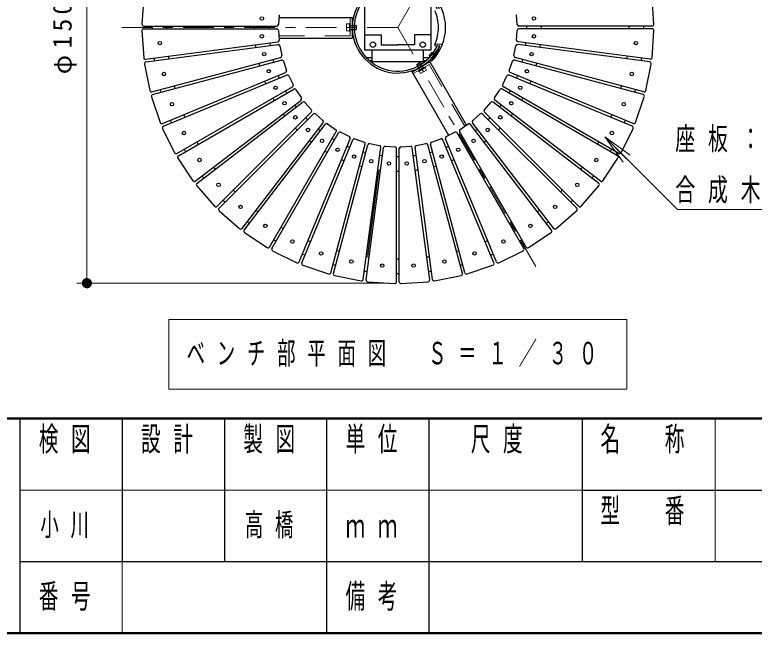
# Model space of a CAD drawing. Units: millimetres on the paper, scale 1:30. Extents: x 1315 to 1680, y -330 to -40.
# Drawn here: x 1442 to 1514.3, y -297 to -236.5 of the extents above; entities that cross this region are included whole.
import ezdxf

# ---------------------------------------------------------------- set-up
doc = ezdxf.new("R2010")
doc.units = ezdxf.units.MM
doc.linetypes.add('USER1', pattern=[4.5, 2.5, -2])
doc.linetypes.add('USER2', pattern=[6, 3, -1, 1, -1])
doc.layers.add('1_30', color=7, linetype='Continuous', lineweight=25)
doc.layers.add('NAKAMURA図枠', color=7, linetype='Continuous', lineweight=13)
doc.layers.add('図デ_タ99', color=7, linetype='Continuous')
doc.styles.add('ＭＳ ゴシック', font='')
doc.styles.get('ＭＳ ゴシック').set_extended_font_data('MS Gothic')

# ---------------------------------------------------------------- blocks, each defined once
blk = doc.blocks.new('filled_dot')
at = {"color": 0, "linetype": 'Continuous', "lineweight": -2, "const_width": 1.25}
blk.add_lwpolyline([(-0.625, 0, 1), (0.625, 0, 1)], format="xyb", close=True, dxfattribs=at)

msp = doc.modelspace()

# ---------------------------------------------------------------- linework, layer by layer
at = {"layer": '1_30', "lineweight": 13}
for p, q in [((1449.055, -262.777), (1449.055, -212.777)), ((1501.487, -250.962), (1499.719, -248.487)), ((1499.719, -248.487), (1502.194, -250.255)), ((1499.719, -248.487), (1501.841, -250.608)), ((1478.466, -262.777), (1448.055, -262.777)), ((1457.066, -266.342), (1457.066, -273.142)), ((1501.866, -266.342), (1457.066, -266.342)), ((1501.866, -273.142), (1501.866, -266.342)), ((1457.066, -273.142), (1501.866, -273.142))]:
    msp.add_line(p, q, dxfattribs=at)
at = {"layer": '1_30', "color": 190, "linetype": 'USER2', "lineweight": 13}
for p in [(1492.966, -214.394), (1452.466, -237.777), (1492.966, -261.159)]:
    msp.add_line(p, (1479.466, -237.777), dxfattribs=at)
at = {"layer": '1_30'}
for p, q in [((1454.607, -234.818), (1454.433, -237.466)), ((1504.499, -237.466), (1504.326, -234.818)), ((1467.856, -236.54), (1467.794, -237.488)), ((1467.838, -236.81), (1475.01, -236.81)), ((1475.01, -236.81), (1475.01, -238.81)), ((1491.139, -237.488), (1491.077, -236.54)), ((1454.6, -237.643), (1467.627, -237.643)), ((1454.6, -237.91), (1467.627, -237.91)), ((1474.73, -237.577), (1475.396, -237.577)), ((1475.396, -237.577), (1475.396, -237.977)), ((1504.333, -237.643), (1491.305, -237.643)), ((1504.333, -237.91), (1491.305, -237.91)), ((1454.433, -238.088), (1454.607, -240.736)), ((1467.794, -238.066), (1467.856, -239.014)), ((1474.73, -237.977), (1475.396, -237.977)), ((1491.077, -239.014), (1491.139, -238.066)), ((1504.326, -240.736), (1504.499, -238.088)), ((1454.795, -240.89), (1467.711, -239.19)), ((1467.842, -238.81), (1475.01, -238.81)), ((1504.138, -240.89), (1491.221, -239.19)), ((1454.83, -241.155), (1467.746, -239.454)), ((1467.931, -239.587), (1468.117, -240.519)), ((1490.816, -240.519), (1491.001, -239.587)), ((1504.103, -241.155), (1491.187, -239.454)), ((1455.412, -244.084), (1467.996, -240.712)), ((1476.373, -240.71), (1476.966, -240.71)), ((1481.966, -240.71), (1482.56, -240.71)), ((1503.52, -244.084), (1490.936, -240.712)), ((1454.688, -241.353), (1455.206, -243.956)), ((1455.481, -244.342), (1468.065, -240.97)), ((1468.266, -241.077), (1468.572, -241.977)), ((1476.688, -241.01), (1476.966, -241.01)), ((1480.858, -242.12), (1482.59, -241.12)), ((1481.328, -241.401), (1481.675, -241.201)), ((1481.661, -241.979), (1481.328, -241.401)), ((1482.008, -241.779), (1481.675, -241.201)), ((1481.966, -241.01), (1482.245, -241.01)), ((1486.173, -247.327), (1482.59, -241.12)), ((1490.361, -241.977), (1490.666, -241.077)), ((1503.451, -244.342), (1490.867, -240.97)), ((1503.727, -243.956), (1504.245, -241.353)), ((1456.442, -247.17), (1468.478, -242.184)), ((1484.443, -248.331), (1480.858, -242.12)), ((1502.491, -247.17), (1490.455, -242.184)), ((1456.544, -247.416), (1468.58, -242.431)), ((1468.793, -242.511), (1469.213, -243.363)), ((1489.72, -243.363), (1490.14, -242.511)), ((1502.389, -247.416), (1490.353, -242.431)), ((1457.865, -250.095), (1469.147, -243.581)), ((1501.068, -250.095), (1489.786, -243.581)), ((1457.998, -250.326), (1469.28, -243.812)), ((1469.502, -243.863), (1470.03, -244.653)), ((1488.903, -244.653), (1489.431, -243.863)), ((1500.935, -250.326), (1489.653, -243.812)), ((1455.367, -244.556), (1456.22, -247.069)), ((1459.657, -252.809), (1469.993, -244.878)), ((1459.819, -253.02), (1470.155, -245.09)), ((1470.382, -245.112), (1471.008, -245.826)), ((1487.925, -245.826), (1488.551, -245.112)), ((1499.113, -253.02), (1488.778, -245.09)), ((1499.276, -252.809), (1488.94, -244.878)), ((1502.713, -247.069), (1503.566, -244.556)), ((1461.789, -255.266), (1471.001, -246.054)), ((1461.977, -255.454), (1471.189, -246.242)), ((1471.417, -246.235), (1472.131, -246.861)), ((1486.802, -246.861), (1487.516, -246.235)), ((1496.956, -255.454), (1487.743, -246.242)), ((1497.144, -255.266), (1487.932, -246.054)), ((1464.223, -257.424), (1472.154, -247.088)), ((1464.434, -257.586), (1472.365, -247.25)), ((1472.59, -247.213), (1473.38, -247.741)), ((1485.553, -247.741), (1486.343, -247.213)), ((1494.498, -257.586), (1486.568, -247.25)), ((1494.71, -257.424), (1486.779, -247.088)), ((1456.458, -247.644), (1457.632, -250.024)), ((1466.918, -259.245), (1473.431, -247.963)), ((1473.88, -248.03), (1474.732, -248.45)), ((1484.2, -248.45), (1485.052, -248.03)), ((1492.015, -259.245), (1485.501, -247.963)), ((1501.301, -250.024), (1502.475, -247.644)), ((1467.148, -259.379), (1473.662, -248.096)), ((1469.827, -260.7), (1474.813, -248.664)), ((1470.073, -260.802), (1475.059, -248.766)), ((1475.267, -248.672), (1476.166, -248.977)), ((1482.767, -248.977), (1483.666, -248.672)), ((1488.859, -260.802), (1483.874, -248.766)), ((1489.106, -260.7), (1484.12, -248.664)), ((1491.784, -259.379), (1485.27, -248.096)), ((1472.902, -261.762), (1476.273, -249.178)), ((1473.159, -261.831), (1476.531, -249.247)), ((1476.088, -262.413), (1477.789, -249.497)), ((1476.725, -249.127), (1477.656, -249.312)), ((1478.229, -249.387), (1479.177, -249.449)), ((1479.755, -249.449), (1480.703, -249.387)), ((1482.844, -262.413), (1481.144, -249.497)), ((1481.277, -249.312), (1482.208, -249.127)), ((1485.774, -261.831), (1482.402, -249.247)), ((1486.031, -261.762), (1482.659, -249.178)), ((1476.353, -262.448), (1478.053, -249.532)), ((1479.333, -262.644), (1479.333, -249.616)), ((1479.6, -262.644), (1479.6, -249.616)), ((1482.58, -262.448), (1480.879, -249.532)), ((1457.943, -250.563), (1459.417, -252.769)), ((1499.516, -252.769), (1500.99, -250.563)), ((1476.53, -260.084), (1477.617, -251.822)), ((1459.796, -253.263), (1461.546, -255.258)), ((1497.387, -255.258), (1499.137, -253.263)), ((1461.985, -255.698), (1463.981, -257.448)), ((1494.952, -257.448), (1496.948, -255.698)), ((1464.474, -257.826), (1466.681, -259.301)), ((1492.252, -259.301), (1494.459, -257.826)), ((1467.219, -259.611), (1469.599, -260.785)), ((1489.333, -260.785), (1491.714, -259.611)), ((1470.174, -261.023), (1472.687, -261.876)), ((1486.246, -261.876), (1488.759, -261.023)), ((1473.288, -262.037), (1475.891, -262.555)), ((1483.042, -262.555), (1485.645, -262.037)), ((1476.507, -262.636), (1479.155, -262.81)), ((1479.777, -262.81), (1482.426, -262.636))]:
    msp.add_line(p, q, dxfattribs=at)
at = {"layer": '1_30', "color": 4}
for p, q in [((1476.2, -235.577), (1476.2, -239.977)), ((1482.733, -239.977), (1482.733, -235.577)), ((1476.2, -238.509), (1477.844, -238.509)), ((1477.844, -238.509), (1477.844, -239.463)), ((1481.089, -238.509), (1481.089, -239.463)), ((1482.733, -238.509), (1481.089, -238.509)), ((1476.2, -239.977), (1482.733, -239.977)), ((1477.844, -239.463), (1479.466, -239.463)), ((1481.089, -239.463), (1479.466, -239.463))]:
    msp.add_line(p, q, dxfattribs=at)
at = {"layer": '1_30', "linetype": 'USER1', "lineweight": 13}
for p, q in [((1474.81, -236.81), (1474.81, -238.61)), ((1474.45, -237.437), (1474.45, -238.117)), ((1474.45, -237.437), (1474.73, -237.437)), ((1474.45, -237.777), (1474.81, -237.777)), ((1474.73, -237.397), (1474.73, -238.157)), ((1474.73, -237.397), (1474.81, -237.397)), ((1467.829, -238.61), (1474.81, -238.61)), ((1474.45, -238.117), (1474.73, -238.117)), ((1474.73, -238.157), (1474.81, -238.157)), ((1480.958, -242.293), (1482.516, -241.393)), ((1486.007, -247.438), (1482.516, -241.393)), ((1481.506, -242.069), (1481.466, -242)), ((1481.506, -242.069), (1482.164, -241.689)), ((1481.68, -242.291), (1481.54, -242.049)), ((1481.68, -242.291), (1482.269, -241.951)), ((1481.975, -242.121), (1481.795, -241.81)), ((1482.164, -241.689), (1482.124, -241.62)), ((1482.269, -241.951), (1482.129, -241.709))]:
    msp.add_line(p, q, dxfattribs=at)
at = {"layer": '1_30', "color": 20}
for p, q in [((1476.966, -241.11), (1476.966, -239.977)), ((1481.966, -241.11), (1481.966, -239.977)), ((1476.966, -241.11), (1481.966, -241.11))]:
    msp.add_line(p, q, dxfattribs=at)
at = {"layer": '1_30', "color": 190}
for p, q in [((1483.827, -239.444), (1483.084, -239.405)), ((1483.084, -239.405), (1483.084, -239.571)), ((1483.582, -239.598), (1483.084, -239.571)), ((1483.178, -240.322), (1483.189, -240.422)), ((1482.646, -240.961), (1482.764, -241.079)), ((1482.754, -240.849), (1482.855, -240.838))]:
    msp.add_line(p, q, dxfattribs=at)
at = {"layer": '1_30', "color": 2}
for p, q in [((1482.529, -240.547), (1482.635, -240.629)), ((1482.789, -240.747), (1482.895, -240.828)), ((1482.822, -240.184), (1483.188, -240.464))]:
    msp.add_line(p, q, dxfattribs=at)
at = {"layer": '1_30', "color": 70}
msp.add_line((1482.849, -240.372), (1483.002, -240.49), dxfattribs=at)
at = {"layer": '1_30', "lineweight": 13}
msp.add_lwpolyline([(1499.719, -248.487), (1506.802, -255.57), (1531.042, -255.57)], dxfattribs=at)
at = {"layer": '1_30'}
for centre in [(1466.162, -236.905), (1492.771, -236.905), (1466.162, -238.649), (1492.771, -238.649), (1456.183, -239.303), (1502.75, -239.303), (1466.389, -240.378), (1492.543, -240.378), (1456.582, -242.329), (1466.841, -242.063), (1492.092, -242.063), (1502.351, -242.329), (1467.508, -243.674), (1491.425, -243.674), (1457.372, -245.277), (1468.38, -245.184), (1490.553, -245.184), (1501.561, -245.277), (1469.442, -246.568), (1489.491, -246.568), (1458.54, -248.097), (1470.675, -247.801), (1488.258, -247.801), (1500.393, -248.097), (1472.059, -248.863), (1486.874, -248.863), (1473.569, -249.735), (1485.364, -249.735), (1460.066, -250.74), (1475.181, -250.402), (1476.865, -250.854), (1478.594, -251.081), (1480.338, -251.081), (1482.068, -250.854), (1483.752, -250.402), (1498.867, -250.74), (1461.924, -253.161), (1497.009, -253.161), (1464.082, -255.32), (1494.851, -255.32), (1466.503, -257.178), (1492.43, -257.178), (1469.146, -258.704), (1489.786, -258.704), (1471.966, -259.872), (1486.967, -259.872), (1474.914, -260.662), (1477.94, -261.06), (1480.992, -261.06), (1484.018, -260.662)]:
    msp.add_circle(centre, 0.167, dxfattribs=at)
at = {"layer": '1_30', "color": 4}
for centre in [(1477.028, -239.463), (1481.905, -239.463)]:
    msp.add_circle(centre, 0.267, dxfattribs=at)
at = {"layer": '1_30', "color": 70}
for radius, start, end in [(4.457, 24.07983, 180), (4.263, 25.08481, 180), (4.457, 180, 335.92017), (4.263, 180, 334.91519)]:
    msp.add_arc((1479.466, -237.777), radius, start, end, dxfattribs=at)
at = {"layer": '1_30', "color": 190}
for radius, start, end in [(4.667, 0, 45.04455), (3.967, 0, 24.22807), (4.667, 314.95545, 0), (3.967, 335.77193, 0), (4.5, 325.56187, 336.13269), (4.567, 317.9016, 324.5984), (4.5, 314.9538, 316.93813)]:
    msp.add_arc((1479.466, -237.777), radius, start, end, dxfattribs=at)
at = {"layer": '1_30'}
for centre, radius, start, end in [((1454.6, -237.477), 0.167, 176.24999, 270), ((1454.6, -238.077), 0.167, 90, 183.75), ((1478.635, -237.831), 23.211, 179.53634, 180.19459), ((1478.635, -237.831), 21.788, 179.50605, 180.2073), ((1480.298, -237.722), 14.878, 179.69643, 180.72337), ((1480.298, -237.722), 13.455, 179.66432, 180.79989), ((1467.627, -237.477), 0.167, 270, 356.25), ((1467.627, -238.077), 0.167, 3.75, 90), ((1491.305, -237.477), 0.167, 183.75, 270), ((1491.305, -238.077), 0.167, 90, 176.25), ((1478.635, -237.831), 13.455, 359.66432, 0.79989), ((1478.635, -237.831), 14.878, 359.69643, 0.72337), ((1480.298, -237.722), 21.788, 359.50605, 0.2073), ((1480.298, -237.722), 23.211, 359.53634, 0.19459), ((1504.333, -237.477), 0.167, 270, 3.75), ((1504.333, -238.077), 0.167, 356.25, 90), ((1480.284, -237.614), 13.455, 187.16432, 188.29989), ((1467.69, -239.025), 0.167, 277.5, 3.75), ((1491.243, -239.025), 0.167, 176.25, 262.5), ((1478.635, -237.722), 13.455, 352.16432, 353.29989), ((1480.284, -237.614), 14.878, 187.19643, 188.22337), ((1467.768, -239.62), 0.167, 11.25, 97.5), ((1491.165, -239.62), 0.167, 82.5, 168.75), ((1478.635, -237.722), 14.878, 352.19643, 353.22337), ((1454.773, -240.725), 0.167, 183.75, 277.5), ((1478.649, -237.939), 23.211, 187.03634, 187.69459), ((1478.649, -237.939), 21.788, 187.00605, 187.7073), ((1467.953, -240.551), 0.167, 285, 11.25), ((1490.98, -240.551), 0.167, 168.75, 255), ((1480.298, -237.831), 21.788, 352.00605, 352.7073), ((1480.298, -237.831), 23.211, 352.03634, 352.69459), ((1504.16, -240.725), 0.167, 262.5, 356.25), ((1454.852, -241.32), 0.167, 97.5, 191.25), ((1480.255, -237.509), 14.878, 194.69643, 195.72337), ((1480.255, -237.509), 13.455, 194.66432, 195.79989), ((1468.108, -241.131), 0.167, 18.75, 105), ((1490.824, -241.131), 0.167, 75, 161.25), ((1478.649, -237.614), 13.455, 344.66432, 345.79989), ((1478.649, -237.614), 14.878, 344.69643, 345.72337), ((1504.081, -241.32), 0.167, 348.75, 82.5), ((1468.414, -242.03), 0.167, 292.5, 18.75), ((1490.519, -242.03), 0.167, 161.25, 247.5), ((1480.214, -237.408), 13.455, 202.16432, 203.29989), ((1468.643, -242.585), 0.167, 26.25, 112.5), ((1490.289, -242.585), 0.167, 67.5, 153.75), ((1478.677, -237.509), 13.455, 337.16432, 338.29989), ((1478.677, -238.045), 21.788, 194.50605, 195.2073), ((1480.214, -237.408), 14.878, 202.19643, 203.22337), ((1469.064, -243.436), 0.167, 300, 26.25), ((1489.869, -243.436), 0.167, 153.75, 240), ((1478.677, -237.509), 14.878, 337.19643, 338.22337), ((1480.284, -237.939), 21.788, 344.50605, 345.2073), ((1455.369, -243.923), 0.167, 191.25, 285), ((1455.525, -244.503), 0.167, 105, 198.75), ((1478.677, -238.045), 23.211, 194.53634, 195.19459), ((1480.159, -237.314), 13.455, 209.66432, 210.79989), ((1469.364, -243.956), 0.167, 33.75, 120), ((1489.569, -243.956), 0.167, 60, 146.25), ((1478.719, -237.408), 13.455, 329.66432, 330.79989), ((1480.284, -237.939), 23.211, 344.53634, 345.19459), ((1503.408, -244.503), 0.167, 341.25, 75), ((1503.563, -243.923), 0.167, 255, 348.75), ((1480.159, -237.314), 14.878, 209.69643, 210.72337), ((1469.891, -244.746), 0.167, 307.5, 33.75), ((1470.257, -245.222), 0.167, 41.25, 127.5), ((1488.676, -245.222), 0.167, 52.5, 138.75), ((1489.041, -244.746), 0.167, 146.25, 232.5), ((1478.719, -237.408), 14.878, 329.69643, 330.72337), ((1480.093, -237.227), 13.455, 217.16432, 218.29989), ((1470.883, -245.936), 0.167, 315, 41.25), ((1488.05, -245.936), 0.167, 138.75, 225), ((1478.773, -237.314), 13.455, 322.16432, 323.29989), ((1478.719, -238.145), 21.788, 202.00605, 202.7073), ((1480.093, -237.227), 14.878, 217.19643, 218.22337), ((1471.307, -246.36), 0.167, 48.75, 135), ((1487.626, -246.36), 0.167, 45, 131.25), ((1478.84, -237.227), 13.455, 314.66432, 315.79989), ((1478.773, -237.314), 14.878, 322.19643, 323.22337), ((1480.255, -238.045), 21.788, 337.00605, 337.7073), ((1456.378, -247.016), 0.167, 198.75, 292.5), ((1478.719, -238.145), 23.211, 202.03634, 202.69459), ((1480.016, -237.15), 13.455, 224.66432, 225.79989), ((1472.021, -246.987), 0.167, 322.5, 48.75), ((1472.497, -247.352), 0.167, 56.25, 142.5), ((1486.435, -247.352), 0.167, 37.5, 123.75), ((1486.911, -246.987), 0.167, 131.25, 217.5), ((1480.255, -238.045), 23.211, 337.03634, 337.69459), ((1502.555, -247.016), 0.167, 247.5, 341.25), ((1456.607, -247.57), 0.167, 112.5, 206.25001), ((1480.016, -237.15), 14.878, 224.69643, 225.72337), ((1479.929, -237.084), 13.455, 232.16432, 233.29989), ((1473.287, -247.88), 0.167, 330, 56.25), ((1473.807, -248.18), 0.167, 63.75, 150), ((1485.126, -248.18), 0.167, 30, 116.25), ((1485.646, -247.88), 0.167, 123.75, 210), ((1478.917, -237.15), 13.455, 307.16432, 308.29989), ((1478.84, -237.227), 14.878, 314.69643, 315.72337), ((1502.325, -247.57), 0.167, 333.75, 67.5), ((1479.835, -237.029), 13.455, 239.66432, 240.79989), ((1474.659, -248.6), 0.167, 337.5, 63.75), ((1475.213, -248.829), 0.167, 71.25, 157.5), ((1483.72, -248.829), 0.167, 22.5, 108.75), ((1484.274, -248.6), 0.167, 116.25, 202.5), ((1479.003, -237.084), 13.455, 299.66432, 300.79989), ((1478.773, -238.24), 21.788, 209.50605, 210.2073), ((1479.929, -237.084), 14.878, 232.19643, 233.22337), ((1479.734, -236.988), 13.455, 247.16432, 248.29989), ((1476.112, -249.135), 0.167, 345, 71.25), ((1476.692, -249.29), 0.167, 78.75, 165), ((1477.624, -249.475), 0.167, 352.5, 78.75), ((1478.219, -249.554), 0.167, 86.25, 172.5), ((1479.166, -249.616), 0.167, 360, 86.25), ((1479.766, -249.616), 0.167, 93.75, 180), ((1480.714, -249.554), 0.167, 7.5, 93.75), ((1481.309, -249.475), 0.167, 101.25, 187.5), ((1482.241, -249.29), 0.167, 15, 101.25), ((1482.82, -249.135), 0.167, 108.75, 195), ((1479.098, -237.029), 13.455, 292.16432, 293.29989), ((1478.917, -237.15), 14.878, 307.19643, 308.22337), ((1480.214, -238.145), 21.788, 329.50605, 330.2073), ((1457.781, -249.95), 0.167, 206.25, 300), ((1478.773, -238.24), 23.211, 209.53634, 210.19459), ((1479.835, -237.029), 14.878, 239.69643, 240.72337), ((1479.629, -236.959), 13.455, 254.66432, 255.79989), ((1479.199, -236.988), 13.455, 284.66432, 285.79989), ((1479.003, -237.084), 14.878, 299.69643, 300.72337), ((1480.214, -238.145), 23.211, 329.53634, 330.19459), ((1501.152, -249.95), 0.167, 240, 333.75), ((1458.081, -250.47), 0.167, 120, 213.75001), ((1479.734, -236.988), 14.878, 247.19643, 248.22337), ((1479.521, -236.945), 13.455, 262.16432, 263.29989), ((1479.412, -236.945), 13.455, 269.66432, 270.79989), ((1479.304, -236.959), 13.455, 277.16432, 278.29989), ((1479.098, -237.029), 14.878, 292.19643, 293.22337), ((1500.852, -250.47), 0.167, 326.25, 60), ((1478.84, -238.326), 21.788, 217.00605, 217.7073), ((1479.629, -236.959), 14.878, 254.69643, 255.72337), ((1479.199, -236.988), 14.878, 284.69643, 285.72337), ((1480.159, -238.24), 21.788, 322.00605, 322.7073), ((1478.84, -238.326), 23.211, 217.03634, 217.69459), ((1479.521, -236.945), 14.878, 262.19643, 263.22337), ((1479.412, -236.945), 14.878, 269.69643, 270.72337), ((1479.304, -236.959), 14.878, 277.19643, 278.22337), ((1480.159, -238.24), 23.211, 322.03634, 322.69459), ((1459.556, -252.677), 0.167, 213.75, 307.5), ((1459.921, -253.153), 0.167, 127.5, 221.25001), ((1499.012, -253.153), 0.167, 318.75, 52.5), ((1499.377, -252.677), 0.167, 232.5, 326.25), ((1478.917, -238.403), 21.788, 224.50605, 225.2073), ((1480.093, -238.326), 21.788, 314.50605, 315.2073), ((1461.671, -255.148), 0.167, 221.25, 315), ((1478.917, -238.403), 23.211, 224.53634, 225.19459), ((1480.093, -238.326), 23.211, 314.53634, 315.19459), ((1497.262, -255.148), 0.167, 225, 318.75001), ((1462.095, -255.572), 0.167, 135, 228.75001), ((1479.003, -238.47), 21.788, 232.00605, 232.7073), ((1480.016, -238.403), 21.788, 307.00605, 307.7073), ((1496.838, -255.572), 0.167, 311.25, 45), ((1464.09, -257.322), 0.167, 228.75, 322.5), ((1479.003, -238.47), 23.211, 232.03634, 232.69459), ((1479.098, -238.524), 21.788, 239.50605, 240.2073), ((1479.929, -238.47), 21.788, 299.50605, 300.2073), ((1480.016, -238.403), 23.211, 307.03634, 307.69459), ((1494.842, -257.322), 0.167, 217.5, 311.25001), ((1464.566, -257.688), 0.167, 142.5, 236.25), ((1494.366, -257.688), 0.167, 303.75, 37.5), ((1479.098, -238.524), 23.211, 239.53634, 240.19459), ((1479.199, -238.566), 21.788, 247.00605, 247.7073), ((1479.835, -238.524), 21.788, 292.00605, 292.7073), ((1479.929, -238.47), 23.211, 299.53634, 300.19459), ((1466.773, -259.162), 0.167, 236.25, 330), ((1467.293, -259.462), 0.167, 150, 243.75), ((1479.304, -238.594), 21.788, 254.50605, 255.2073), ((1479.734, -238.566), 21.788, 284.50605, 285.2073), ((1491.64, -259.462), 0.167, 296.25, 30), ((1492.16, -259.162), 0.167, 210, 303.75001), ((1479.199, -238.566), 23.211, 247.03634, 247.69459), ((1479.412, -238.608), 21.788, 262.00605, 262.7073), ((1479.629, -238.594), 21.788, 277.00605, 277.7073), ((1479.835, -238.524), 23.211, 292.03634, 292.69459), ((1469.673, -260.636), 0.167, 243.75, 337.5), ((1470.227, -260.865), 0.167, 157.5, 251.25), ((1479.304, -238.594), 23.211, 254.53634, 255.19459), ((1479.521, -238.608), 21.788, 269.50605, 270.2073), ((1479.734, -238.566), 23.211, 284.53634, 285.19459), ((1488.705, -260.865), 0.167, 288.75, 22.5), ((1489.26, -260.636), 0.167, 202.5, 296.25001), ((1472.741, -261.719), 0.167, 251.25, 345), ((1479.412, -238.608), 23.211, 262.03634, 262.69459), ((1479.629, -238.594), 23.211, 277.03634, 277.69459), ((1486.192, -261.719), 0.167, 195, 288.75001), ((1473.32, -261.874), 0.167, 165, 258.75001), ((1475.923, -262.392), 0.167, 258.75, 352.5), ((1476.518, -262.47), 0.167, 172.5, 266.25), ((1479.521, -238.608), 23.211, 269.53634, 270.19459), ((1482.415, -262.47), 0.167, 273.75, 7.5), ((1483.01, -262.392), 0.167, 187.5, 281.25), ((1485.613, -261.874), 0.167, 281.25, 15), ((1479.166, -262.644), 0.167, 266.25, 360), ((1479.766, -262.644), 0.167, 180, 273.75001)]:
    msp.add_arc(centre, radius, start, end, dxfattribs=at)
at = {"layer": '1_30', "color": 2}
for radius, start, end in [(4.13, 317.87061, 324.35006), (4.59, 318.33542, 324.1646)]:
    msp.add_arc((1479.466, -237.777), radius, start, end, dxfattribs=at)
at = {"layer": 'NAKAMURA図枠', "lineweight": 50}
for p, q in [((1315, -276), (1680, -276)), ((1315, -297), (1680, -297))]:
    msp.add_line(p, q, dxfattribs=at)
at = {"layer": 'NAKAMURA図枠', "lineweight": 25}
for p, q in [((1442.5, -276), (1442.5, -297)), ((1452.5, -276), (1452.5, -290)), ((1462.5, -276), (1462.5, -290)), ((1472.5, -276), (1472.5, -297)), ((1482.5, -276), (1482.5, -290)), ((1497.5, -276), (1497.5, -290)), ((1497.5, -283), (1610, -283)), ((1442.5, -290), (1680, -290)), ((1482.5, -290), (1482.5, -297))]:
    msp.add_line(p, q, dxfattribs=at)
at = {"layer": 'NAKAMURA図枠'}
for p, q in [((1510.5, -276), (1510.5, -290)), ((1442.5, -283), (1497.5, -283)), ((1452.5, -290), (1452.5, -297))]:
    msp.add_line(p, q, dxfattribs=at)

# ---------------------------------------------------------------- block references
at = {"layer": '1_30', "lineweight": 13, "xscale": 0.4, "yscale": 0.4, "rotation": 90}
msp.add_blockref('filled_dot', (1449.055, -262.777), dxfattribs=at)

# ---------------------------------------------------------------- texts
at = {"layer": '1_30', "insert": (1448.055, -237.777), "char_height": 1.833, "attachment_point": 8, "rotation": 90, "style": 'ＭＳ ゴシック'}
msp.add_mtext('\\T1.33;φ1500', dxfattribs=at)
at = {"layer": '1_30', "char_height": 2.199, "style": 'ＭＳ ゴシック'}
for s, insert, attachment_point in [('\\T1.64;\\W0.65;座板：', (1506.599, -248.77), 4), ('\\T1.64;\\W0.65;合成木材\u3000３０ｔ', (1506.599, -253.77), 4), ('\\T1.64;\\W0.6;ベンチ部平面図\u3000Ｓ＝１／３０', (1479.466, -269.742), 5)]:
    msp.add_mtext(s, dxfattribs=dict(at, insert=insert, attachment_point=attachment_point))
at = {"layer": 'NAKAMURA図枠', "color": 4, "char_height": 2.346, "style": 'ＭＳ ゴシック'}
for s, insert, attachment_point in [('\\T1.64;\\W0.6;検図', (1447.5, -276.833), 2), ('\\T1.64;\\W0.6;設計', (1457.5, -276.833), 2), ('\\T1.64;\\W0.6;製図', (1467.5, -276.833), 2), ('\\T1.64;\\W0.6;単位', (1477.5, -276.833), 2), ('\\T1.64;\\W0.6;尺度', (1489.75, -276.833), 2), ('\\T1.64;\\W0.6;名\u3000称', (1504, -276.833), 2), ('\\T1.64;\\W0.6;型\u3000番', (1504, -283.833), 2), ('\\T1.64;\\W0.6;ｍｍ', (1477.5, -286.5), 5), ('\\T1.64;\\W0.6;番号', (1447.5, -293.5), 5), ('\\T1.64;\\W0.6;備考', (1477.5, -293.5), 5)]:
    msp.add_mtext(s, dxfattribs=dict(at, insert=insert, attachment_point=attachment_point))
at = {"layer": '図デ_タ99', "char_height": 2.199, "attachment_point": 4, "style": 'ＭＳ ゴシック'}
for s, insert in [('\\T1.64;\\W0.6;小川', (1444.5, -286.5)), ('\\T1.64;\\W0.6;高橋', (1464.5, -286.5))]:
    msp.add_mtext(s, dxfattribs=dict(at, insert=insert))

doc.saveas('drawing.dxf')
